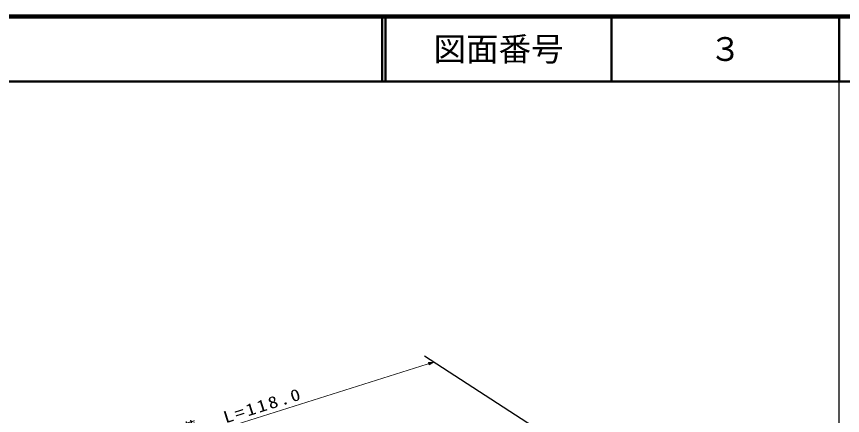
# Model space of a CAD drawing. Units: millimetres, scale not verified. Extents: x 40000 to 680000, y 20000 to 380000.
# Drawn here: x 452501 to 579500, y 318663 to 380000 of the extents above; entities that cross this region are included whole.
import ezdxf
from ezdxf.enums import TextEntityAlignment as Align

# ---------------------------------------------------------------- set-up
doc = ezdxf.new("R2010")
doc.units = ezdxf.units.MM
doc.header["$LTSCALE"] = 1000
for name, color, linetype, lineweight in [('M-BGD', 7, 'Continuous', 25), ('M-BGD-HTXT', 7, 'Continuous', 13), ('M-TTL', 2, 'Continuous', 140), ('M-TTL-BAND', 7, 'Continuous', 25), ('M-TTL-LINE', 7, 'Continuous', 50)]:
    doc.layers.add(name, color=color, linetype=linetype, lineweight=lineweight)
doc.layers.add('M-TTL-TXT', color=7, linetype='Continuous')
doc.styles.add('ＭＳ ゴシック', font='')
doc.styles.get('ＭＳ ゴシック').set_extended_font_data('MS Gothic')

msp = doc.modelspace()

# ---------------------------------------------------------------- linework, layer by layer
at = {"layer": 'M-BGD'}
msp.add_line((540240, 311617), (515208, 327783), dxfattribs=at)
at = {"layer": 'M-BGD-HTXT'}
msp.add_line((452795, 306744), (516618, 326872), dxfattribs=at)
for points in [[(516618, 326872), (515847, 326826), (515959, 326468)], [(516472, 326826), (515987, 326536), (515908, 326786)], [(516400, 326804), (516006, 326571), (515943, 326768)], [(516327, 326780), (516024, 326606), (515979, 326749)], [(516255, 326758), (516042, 326642), (516014, 326731)]]:
    msp.add_lwpolyline(points, close=True, dxfattribs=at)
for points in [[(516545, 326849), (515969, 326500), (515873, 326804), (516543, 326849)], [(516055, 326695), (516182, 326735), (516061, 326677), (516049, 326713), (516182, 326735)]]:
    msp.add_lwpolyline(points, dxfattribs=at)
at = {"layer": 'M-TTL'}
msp.add_line((680000, 380000), (40000, 380000), dxfattribs=at)
at = {"layer": 'M-TTL-BAND'}
msp.add_line((579000, 20000), (579000, 370000), dxfattribs=at)
at = {"layer": 'M-TTL-LINE'}
for p, q in [((508747, 380000), (508747, 370000)), ((509247, 380000), (509247, 370000)), ((543997, 380000), (543997, 370000)), ((579000, 380000), (579000, 370000)), ((40000, 370000), (680000, 370000))]:
    msp.add_line(p, q, dxfattribs=at)

# ---------------------------------------------------------------- texts
at = {"layer": 'M-BGD-HTXT', "insert": (474401, 314001), "char_height": 1833, "attachment_point": 7, "rotation": 17.5, "style": 'ＭＳ ゴシック'}
msp.add_mtext('\\T1.2;\\W1.2;側溝\u3000L=118.0', dxfattribs=at)
at = {"layer": 'M-TTL-TXT', "style": 'ＭＳ ゴシック'}
for s, p in [('図面番号', (526622, 375000)), ('３', (561497, 375000))]:
    msp.add_text(s, height=3666, dxfattribs=at).set_placement(p, align=Align.MIDDLE_CENTER)

doc.saveas('drawing.dxf')
